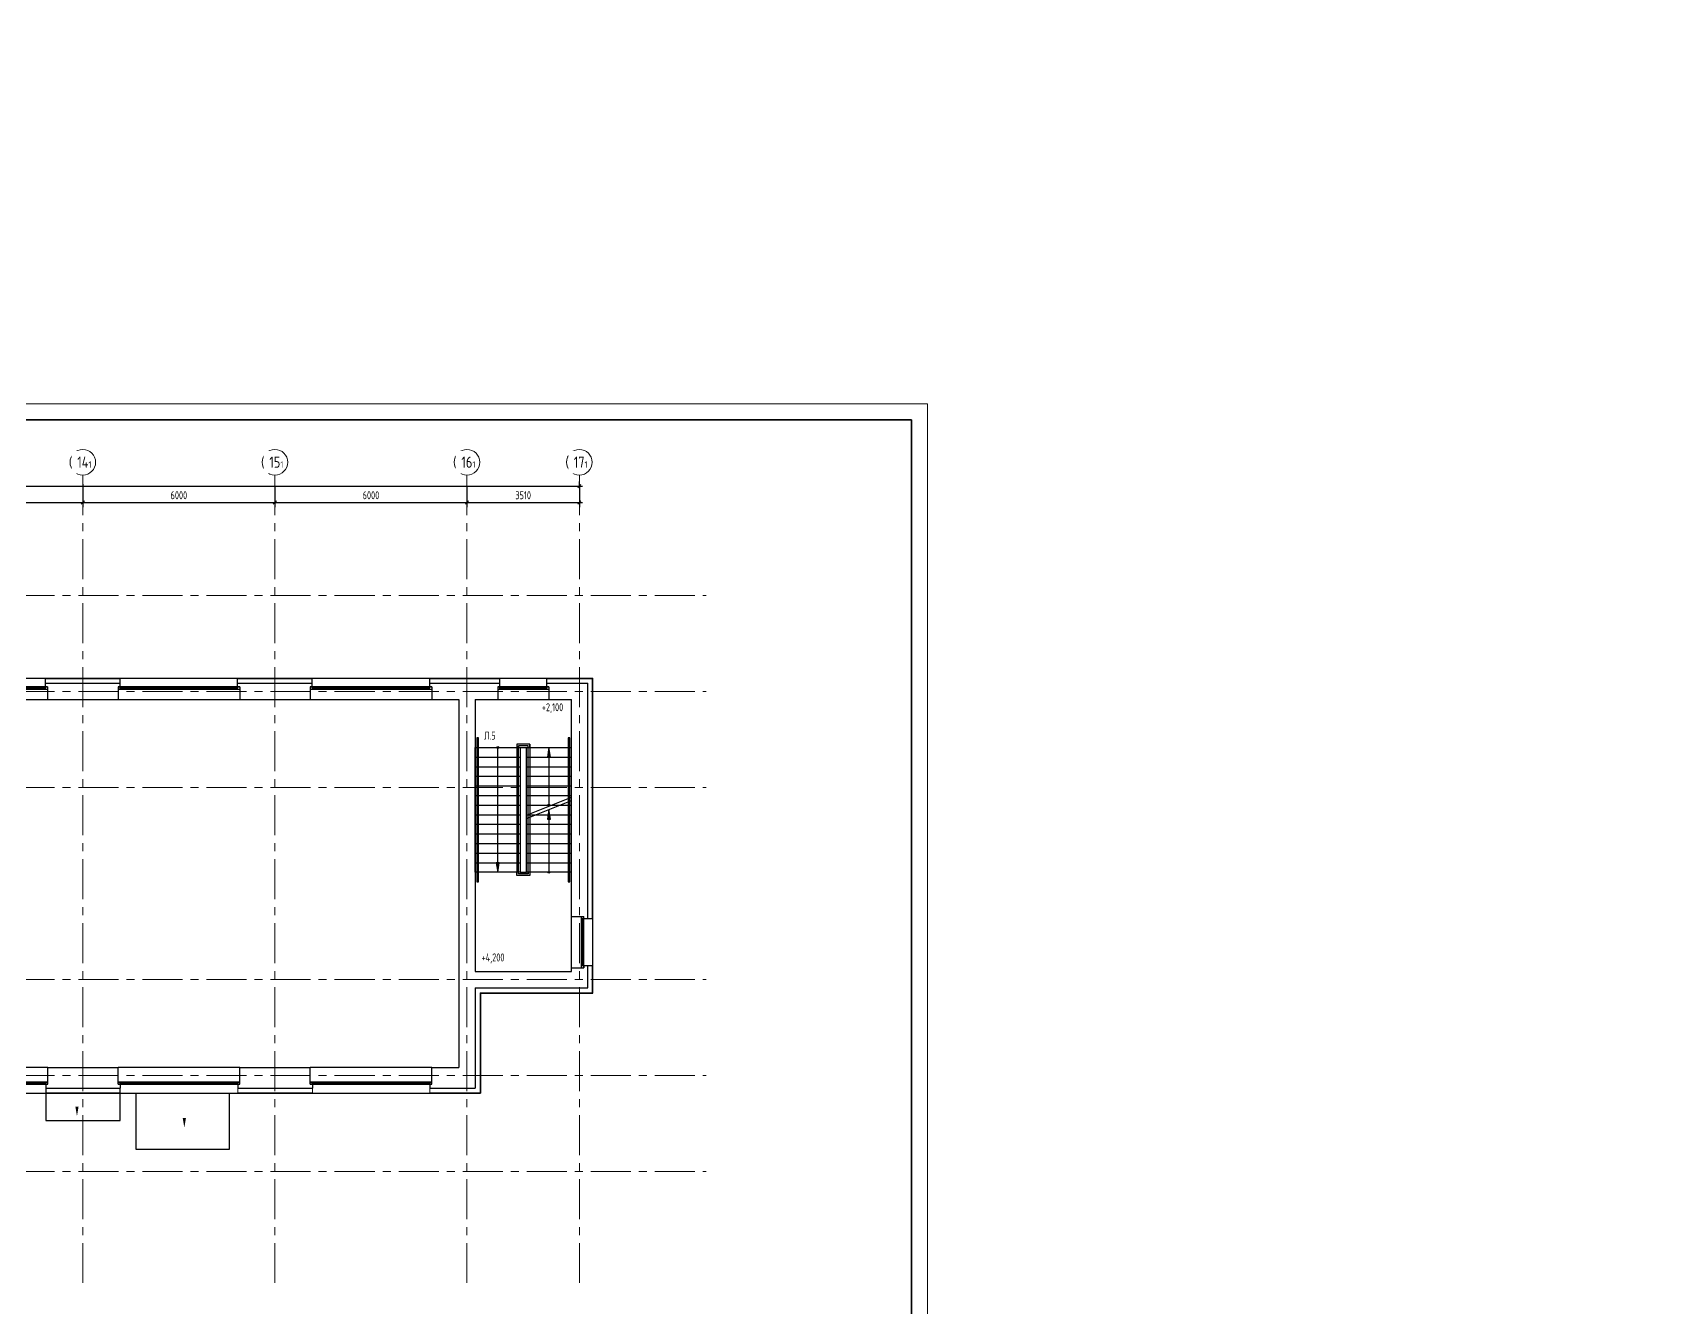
# Model space of a CAD drawing. Header units: millimetres. Extents: x 0 to 8967983, y -224399 to 13801.
# Drawn here: x 89486 to 140125, y -102886 to -63046 of the extents above; entities that cross this region are included whole.
import ezdxf
from ezdxf import colors
from ezdxf.entities.mleader import LeaderData, LeaderLine
from ezdxf.math import Vec2, Vec3

# ---------------------------------------------------------------- set-up
doc = ezdxf.new("R2010")
doc.units = ezdxf.units.MM
doc.header["$LTSCALE"] = 10
doc.linetypes.add('CENTER', pattern=[2, 1.25, -0.25, 0.25, -0.25])
for name, color, linetype, lineweight in [('013', 7, 'Continuous', 13), ('АР_Навесной фасад', 5, 'Continuous', 5), ('АР_Оси', 142, 'Continuous', 9), ('АР_Оси размеры', 142, 'Continuous', 9), ('АР_Сущ Несущая стена', 202, 'Continuous', 30)]:
    doc.layers.add(name, color=color, linetype=linetype, lineweight=lineweight)
doc.layers.add('АР_новое окно', color=160, linetype='Continuous')
doc.layers.add('Архитектура', color=251, linetype='Continuous')
doc.layers.get('0').off()
doc.layers.get('0').freeze()
doc.styles.add('GOST', font='isocpeur.TTF')
doc.styles.add('ISOCPEUR', font='isocpeur.TTF', dxfattribs={"width": 0.7})
doc.styles.add('ГОСТ 2.304', font='isocpeur.TTF', dxfattribs={"width": 0.7})
doc.dimstyles.new('СПДС', dxfattribs={"dimscale": 100, "dimtxt": 2.5, "dimasz": 1, "dimexe": 1.5, "dimexo": 0, "dimgap": 1, "dimtad": 1, "dimdec": 0, "dimrnd": 5, "dimtxsty": 'ГОСТ 2.304', "dimblk": 'OBLIQUE', "dimcen": 2.5, "dimdle": 1, "dimadec": 0, "dimazin": 2, "dimtfac": 0.75, "dimtdec": 0, "dimtmove": 1, "dimatfit": 3, "dimfxl": 1, "dimtolj": 1, "dimarcsym": 1})

# ---------------------------------------------------------------- blocks, each defined once
blk = doc.blocks.new('*U226')
h = blk.add_hatch(color=256)
h.dxf.hatch_style = 1
edge = h.paths.add_edge_path()
edge.add_arc((0, 0), 27.6, 359.64, 719.64)
h = blk.add_hatch(color=256)
h.dxf.hatch_style = 1
h.paths.add_polyline_path([(1660, -44), (1660, 44), (1960, 0)])
blk.add_line((1960, 0), (0, 0))
blk.add_lwpolyline([(1660, 44), (1660, -44), (1960, 0), (1660, 44)])
blk.add_circle((0, 0), 27.6)
blk = doc.blocks.new('*U40')
h = blk.add_hatch(color=256)
h.dxf.hatch_style = 1
edge = h.paths.add_edge_path()
edge.add_arc((0, 0), 27.6, 359.64, 719.64)
h = blk.add_hatch(color=256)
h.dxf.hatch_style = 1
h.paths.add_polyline_path([(3600, -44), (3600, 44), (3900, 0)])
blk.add_line((3900, 0), (0, 0))
blk.add_lwpolyline([(3600, 44), (3600, -44), (3900, 0), (3600, 44)])
blk.add_circle((0, 0), 27.6)
blk = doc.blocks.new('*U110')
at = {"layer": 'АР_новое окно', "lineweight": 20}
for p, q in [((0, 3800), (-70, 3800)), ((0, 0), (-70, 0))]:
    blk.add_line(p, q, dxfattribs=at)
at = {"layer": 'АР_новое окно'}
for p, q in [((-70, 3800), (-70, 0)), ((-70, 0), (-70, 3800)), ((0, 3730), (-70, 3730)), ((-35, 3730), (-35, 70)), ((0, 3800), (0, 0)), ((0, 70), (-70, 70))]:
    blk.add_line(p, q, dxfattribs=at)
blk = doc.blocks.new('*U112')
at = {"layer": 'АР_новое окно', "lineweight": 20}
for p, q in [((0, 1600), (-70, 1600)), ((0, 0), (-70, 0))]:
    blk.add_line(p, q, dxfattribs=at)
at = {"layer": 'АР_новое окно'}
for p, q in [((-70, 1600), (-70, 0)), ((-70, 0), (-70, 1600)), ((0, 1530), (-70, 1530)), ((-35, 1530), (-35, 70)), ((0, 1600), (0, 0)), ((0, 70), (-70, 70))]:
    blk.add_line(p, q, dxfattribs=at)
blk = doc.blocks.new('блок новое окно')
at = {"layer": 'АР_Навесной фасад', "ltscale": 100}
for points in [[(65, -640), (65, -800)], [(3735, -640), (3735, -800)]]:
    blk.add_lwpolyline(points, dxfattribs=at)
at = {"layer": 'АР_новое окно', "ltscale": 100}
for p, q in [((3800, 0), (0, 0)), ((3735, -521), (0, -521))]:
    blk.add_line(p, q, dxfattribs=at)
blk.add_lwpolyline([(65, -800), (3735, -800)], dxfattribs=at)
at = {"layer": 'АР_Сущ Несущая стена', "ltscale": 100}
for p, q in [((0, -521), (0, 0)), ((3800, -521), (3800, 0)), ((65, -521), (0, -521)), ((65, -521), (65, -640)), ((3800, -521), (3735, -521)), ((3735, -521), (3735, -640))]:
    blk.add_line(p, q, dxfattribs=at)
at = {"layer": 'АР_новое окно', "ltscale": 100, "xscale": -1, "rotation": 90}
blk.add_blockref('*U110', (3800, -521), dxfattribs=at)
blk = doc.blocks.new('_Oblique')
at = {"color": 0, "linetype": 'ByBlock', "lineweight": -2}
blk.add_line((-0.5, -0.5), (0.5, 0.5), dxfattribs=at)
blk = doc.blocks.new('*D427')
at = {"layer": 'Defpoints', "color": 0, "ltscale": 100, "transparency": 16777216}
for p in [(85060, -77195), (91060, -77158), (91060, -77731)]:
    blk.add_point(p, dxfattribs=at)
at = {"layer": 'АР_Оси размеры', "color": 0, "lineweight": -2, "ltscale": 100, "transparency": 16777216}
for p, q in [((85060, -77195), (85060, -77881)), ((91060, -77158), (91060, -77881)), ((84960, -77731), (91160, -77731))]:
    blk.add_line(p, q, dxfattribs=at)
at = {"layer": 'АР_Оси размеры', "color": 0, "lineweight": -2, "ltscale": 100, "transparency": 16777216, "xscale": 100, "yscale": 100, "zscale": 100, "rotation": 180}
blk.add_blockref('_Oblique', (85060, -77731), dxfattribs=at)
at = {"layer": 'АР_Оси размеры', "color": 0, "lineweight": -2, "ltscale": 100, "transparency": 16777216, "xscale": 100, "yscale": 100, "zscale": 100}
blk.add_blockref('_Oblique', (91060, -77731), dxfattribs=at)
at = {"layer": 'АР_Оси размеры', "color": 0, "ltscale": 100, "transparency": 16777216, "insert": (88060, -77506), "char_height": 250, "attachment_point": 5, "style": 'ГОСТ 2.304'}
blk.add_mtext('\\A1;6000', dxfattribs=at)
blk = doc.blocks.new('*D428')
at = {"layer": 'Defpoints', "color": 0, "ltscale": 100, "transparency": 16777216}
for p in [(91060, -77158), (97060, -77229), (97060, -77731)]:
    blk.add_point(p, dxfattribs=at)
at = {"layer": 'АР_Оси размеры', "color": 0, "lineweight": -2, "ltscale": 100, "transparency": 16777216}
for p, q in [((91060, -77158), (91060, -77881)), ((97060, -77229), (97060, -77881)), ((90960, -77731), (97160, -77731))]:
    blk.add_line(p, q, dxfattribs=at)
at = {"layer": 'АР_Оси размеры', "color": 0, "lineweight": -2, "ltscale": 100, "transparency": 16777216, "xscale": 100, "yscale": 100, "zscale": 100, "rotation": 180}
blk.add_blockref('_Oblique', (91060, -77731), dxfattribs=at)
at = {"layer": 'АР_Оси размеры', "color": 0, "lineweight": -2, "ltscale": 100, "transparency": 16777216, "xscale": 100, "yscale": 100, "zscale": 100}
blk.add_blockref('_Oblique', (97060, -77731), dxfattribs=at)
at = {"layer": 'АР_Оси размеры', "color": 0, "ltscale": 100, "transparency": 16777216, "insert": (94060, -77506), "char_height": 250, "attachment_point": 5, "style": 'ГОСТ 2.304'}
blk.add_mtext('\\A1;6000', dxfattribs=at)
blk = doc.blocks.new('*D429')
at = {"layer": 'Defpoints', "color": 0, "ltscale": 100, "transparency": 16777216}
for p in [(97060, -77229), (103060, -77230), (103060, -77731)]:
    blk.add_point(p, dxfattribs=at)
at = {"layer": 'АР_Оси размеры', "color": 0, "lineweight": -2, "ltscale": 100, "transparency": 16777216}
for p, q in [((97060, -77229), (97060, -77881)), ((103060, -77230), (103060, -77881)), ((96960, -77731), (103160, -77731))]:
    blk.add_line(p, q, dxfattribs=at)
at = {"layer": 'АР_Оси размеры', "color": 0, "lineweight": -2, "ltscale": 100, "transparency": 16777216, "xscale": 100, "yscale": 100, "zscale": 100, "rotation": 180}
blk.add_blockref('_Oblique', (97060, -77731), dxfattribs=at)
at = {"layer": 'АР_Оси размеры', "color": 0, "lineweight": -2, "ltscale": 100, "transparency": 16777216, "xscale": 100, "yscale": 100, "zscale": 100}
blk.add_blockref('_Oblique', (103060, -77731), dxfattribs=at)
at = {"layer": 'АР_Оси размеры', "color": 0, "ltscale": 100, "transparency": 16777216, "insert": (100060, -77506), "char_height": 250, "attachment_point": 5, "style": 'ГОСТ 2.304'}
blk.add_mtext('\\A1;6000', dxfattribs=at)
blk = doc.blocks.new('*D430')
at = {"layer": 'Defpoints', "color": 0, "ltscale": 100, "transparency": 16777216}
for p in [(103060, -77230), (106570, -77193), (106570, -77731)]:
    blk.add_point(p, dxfattribs=at)
at = {"layer": 'АР_Оси размеры', "color": 0, "lineweight": -2, "ltscale": 100, "transparency": 16777216}
for p, q in [((103060, -77230), (103060, -77881)), ((106570, -77193), (106570, -77881)), ((102960, -77731), (106670, -77731))]:
    blk.add_line(p, q, dxfattribs=at)
at = {"layer": 'АР_Оси размеры', "color": 0, "lineweight": -2, "ltscale": 100, "transparency": 16777216, "xscale": 100, "yscale": 100, "zscale": 100, "rotation": 180}
blk.add_blockref('_Oblique', (103060, -77731), dxfattribs=at)
at = {"layer": 'АР_Оси размеры', "color": 0, "lineweight": -2, "ltscale": 100, "transparency": 16777216, "xscale": 100, "yscale": 100, "zscale": 100}
blk.add_blockref('_Oblique', (106570, -77731), dxfattribs=at)
at = {"layer": 'АР_Оси размеры', "color": 0, "ltscale": 100, "transparency": 16777216, "insert": (104815, -77506), "char_height": 250, "attachment_point": 5, "style": 'ГОСТ 2.304'}
blk.add_mtext('\\A1;3510', dxfattribs=at)
blk = doc.blocks.new('*D431')
at = {"layer": 'Defpoints', "color": 0, "ltscale": 100, "transparency": 16777216}
for p in [(43060, -77225), (106570, -77225), (106570, -77225)]:
    blk.add_point(p, dxfattribs=at)
at = {"layer": 'АР_Оси размеры', "color": 0, "lineweight": -2, "ltscale": 100, "transparency": 16777216}
for p, q in [((42960, -77225), (106670, -77225)), ((43060, -77225), (43060, -77075)), ((106570, -77225), (106570, -77075))]:
    blk.add_line(p, q, dxfattribs=at)
at = {"layer": 'АР_Оси размеры', "color": 0, "lineweight": -2, "ltscale": 100, "transparency": 16777216, "xscale": 100, "yscale": 100, "zscale": 100, "rotation": 180}
blk.add_blockref('_Oblique', (43060, -77225), dxfattribs=at)
at = {"layer": 'АР_Оси размеры', "color": 0, "lineweight": -2, "ltscale": 100, "transparency": 16777216, "xscale": 100, "yscale": 100, "zscale": 100}
blk.add_blockref('_Oblique', (106570, -77225), dxfattribs=at)
at = {"layer": 'АР_Оси размеры', "color": 0, "ltscale": 100, "transparency": 16777216, "insert": (74815, -77000), "char_height": 250, "attachment_point": 5, "style": 'ГОСТ 2.304'}
blk.add_mtext('\\A1;63510', dxfattribs=at)
blk = doc.blocks.new('_DOTSMALL')
at = {"color": 0, "linetype": 'ByBlock', "const_width": 0.5}
blk.add_lwpolyline([(-0.0625, 0, 1), (0.0625, 0, 1)], format="xyb", close=True, dxfattribs=at)
blk = doc.blocks.new('*U235')
h = blk.add_hatch(color=256)
h.dxf.hatch_style = 1
edge = h.paths.add_edge_path()
edge.add_arc((0, 0), 27.6, 359.64, 719.64)
h = blk.add_hatch(color=256)
h.dxf.hatch_style = 1
h.paths.add_polyline_path([(1500, -44), (1500, 44), (1800, 0)])
blk.add_line((1800, 0), (0, 0))
blk.add_lwpolyline([(1500, 44), (1500, -44), (1800, 0), (1500, 44)])
blk.add_circle((0, 0), 27.6)
blk = doc.blocks.new('*U534')
at = {"color": 44, "lineweight": 20, "ltscale": 10}
for p, q in [((841, 594), (0, 594)), ((841, 0), (841, 594))]:
    blk.add_line(p, q, dxfattribs=at)
at = {"color": 137, "lineweight": 35, "ltscale": 10}
for p, q in [((836, 589), (20, 589)), ((836, 5), (836, 589))]:
    blk.add_line(p, q, dxfattribs=at)
at = {"color": 44, "lineweight": 13, "style": 'GOST', "oblique": 10, "width": 0.8}
for tag in ['ФОРМАТВЕРТ', 'ФОРМАТГОРИЗ']:
    blk.add_attdef(tag, (789.98, 1.6), '', height=2, dxfattribs=at)

msp = doc.modelspace()

# ---------------------------------------------------------------- linework, layer by layer
at = {"layer": 'АР_Оси', "linetype": 'CENTER', "ltscale": 100}
for p, q in [((91059.9, -76875.4), (91059.9, -102117.6)), ((97059.9, -76875.4), (97059.9, -102117.6)), ((103059.9, -76875.4), (103059.9, -102117.6)), ((106569.9, -76875.4), (106569.9, -102117.6)), ((36926.2, -80637.9), (110528.7, -80637.9)), ((36926.2, -83637.9), (110528.7, -83637.9)), ((36926.2, -86637.9), (110528.7, -86637.9)), ((36926.2, -86637.9), (110528.7, -86637.9)), ((36926.2, -92637.9), (110528.7, -92637.9)), ((36926.2, -95637.9), (110528.7, -95637.9)), ((36926.2, -98637.9), (110528.7, -98637.9))]:
    msp.add_line(p, q, dxfattribs=at)
at = {"layer": 'АР_Оси', "ltscale": 0.5}
for centre in [(91059.9, -76475.4), (97059.9, -76475.4), (103059.9, -76475.4), (106569.9, -76475.4)]:
    msp.add_circle(centre, 400, dxfattribs=at)
at = {"layer": 'Архитектура', "lineweight": 25, "transparency": 33554684}
for p, q in [((86224.9, -83496.8), (89959.9, -83496.8)), ((89894.9, -83217.9), (92224.9, -83217.9)), ((89894.9, -83227.9), (92224.9, -83227.9)), ((89894.9, -83377.9), (92224.9, -83377.9)), ((89894.9, -83496.8), (89894.9, -83377.9)), ((89894.9, -83496.8), (89959.9, -83496.8)), ((89959.9, -83496.8), (89959.9, -83887.9)), ((92159.9, -83496.8), (92159.9, -83887.9)), ((92159.9, -83496.8), (92224.9, -83496.8)), ((92224.9, -83496.8), (92224.9, -83377.9)), ((92224.9, -83496.8), (95959.9, -83496.8)), ((95894.9, -83217.9), (98224.9, -83217.9)), ((95894.9, -83227.9), (98224.9, -83227.9)), ((95894.9, -83377.9), (98224.9, -83377.9)), ((95894.9, -83496.8), (95894.9, -83377.9)), ((95894.9, -83496.8), (95959.9, -83496.8)), ((95959.9, -83496.8), (95959.9, -83887.9)), ((98159.9, -83496.8), (98159.9, -83887.9)), ((98159.9, -83496.8), (98224.9, -83496.8)), ((98224.9, -83496.8), (98224.9, -83377.9)), ((98224.9, -83496.8), (101894.9, -83496.8)), ((101894.9, -83217.9), (106989.9, -83217.9)), ((101894.9, -83227.9), (104084.9, -83227.9)), ((101894.9, -83377.9), (104084.9, -83377.9)), ((101894.9, -83496.8), (101894.9, -83377.9)), ((101894.9, -83496.8), (101959.9, -83496.8)), ((101959.9, -83496.8), (101959.9, -83887.9)), ((104019.9, -83496.8), (104019.9, -83887.9)), ((104084.9, -83496.8), (104019.9, -83496.8)), ((104084.9, -83496.8), (104084.9, -83377.9)), ((105554.9, -83227.9), (106979.9, -83227.9)), ((105554.9, -83377.9), (106829.9, -83377.9)), ((105554.9, -83496.8), (105554.9, -83377.9)), ((105619.9, -83496.8), (105554.9, -83496.8)), ((105619.9, -83496.8), (105619.9, -83887.9)), ((106829.9, -90732.9), (106829.9, -83377.9)), ((106979.9, -90732.9), (106979.9, -83227.9)), ((106989.9, -90732.9), (106989.9, -83217.9)), ((86159.9, -83887.9), (89959.9, -83887.9)), ((89959.9, -83887.9), (92159.9, -83887.9)), ((92159.9, -83887.9), (95959.9, -83887.9)), ((95959.9, -83887.9), (98159.9, -83887.9)), ((98159.9, -83887.9), (101959.9, -83887.9)), ((101959.9, -83887.9), (102809.9, -83887.9)), ((102809.9, -83887.9), (102809.9, -95387.9)), ((103319.9, -83887.9), (104019.9, -83887.9)), ((103319.9, -83887.9), (103319.9, -92387.9)), ((104019.9, -83887.9), (105619.9, -83887.9)), ((105619.9, -83887.9), (106319.9, -83887.9)), ((106319.9, -90667.9), (106319.9, -83887.9)), ((103319.9, -85387.2), (106317, -85387.2)), ((103319.9, -85687.2), (104719.9, -85687.2)), ((103319.9, -85987.2), (104719.9, -85987.2)), ((104919.9, -85687.2), (106319.9, -85687.2)), ((104919.9, -85987.2), (106319.9, -85987.2)), ((103319.9, -86287.2), (104719.9, -86287.2)), ((103319.9, -86587.2), (104719.9, -86587.2)), ((104919.9, -86287.2), (106319.9, -86287.2)), ((104919.9, -86587.2), (106319.9, -86587.2)), ((103319.9, -86887.2), (104719.9, -86887.2)), ((104919.9, -86887.2), (106319.9, -86887.2)), ((104919.9, -87497.4), (106319.9, -86937.4)), ((104919.9, -87607.2), (106319.9, -87047.2)), ((103319.9, -87187.2), (104719.9, -87187.2)), ((103319.9, -87487.2), (104719.9, -87487.2)), ((104919.9, -87187.2), (106319.9, -87187.2)), ((104919.9, -87487.2), (106319.9, -87487.2)), ((103319.9, -87787.2), (104719.9, -87787.2)), ((103319.9, -88087.2), (104719.9, -88087.2)), ((104919.9, -87787.2), (106319.9, -87787.2)), ((104919.9, -88087.2), (106319.9, -88087.2)), ((103319.9, -88387.2), (104719.9, -88387.2)), ((104919.9, -88387.2), (106319.9, -88387.2)), ((103319.9, -88687.2), (104719.9, -88687.2)), ((103319.9, -88987.2), (104719.9, -88987.2)), ((104919.9, -88687.2), (106319.9, -88687.2)), ((104919.9, -88987.2), (106319.9, -88987.2)), ((104719.9, -89287.2), (104917, -89287.2)), ((106319.9, -90667.9), (106711, -90667.9)), ((106319.9, -92267.9), (106319.9, -90667.9)), ((106711, -90732.9), (106829.9, -90732.9)), ((106711, -92267.9), (106711, -90732.9)), ((103319.9, -92387.9), (106319.9, -92387.9)), ((106319.9, -92387.9), (106319.9, -92267.9)), ((106319.9, -92267.9), (106711, -92267.9)), ((106711, -92202.9), (106829.9, -92202.9)), ((106829.9, -92897.9), (106829.9, -92202.9)), ((106979.9, -93047.9), (106979.9, -92202.9)), ((106989.9, -93057.9), (106989.9, -92202.9)), ((103319.9, -92897.9), (106829.9, -92897.9)), ((103319.9, -92897.9), (103319.9, -96027.9)), ((103469.9, -93047.9), (106979.9, -93047.9)), ((103469.9, -93047.9), (103469.9, -96177.9)), ((103479.9, -93057.9), (106989.9, -93057.9)), ((103479.9, -93057.9), (103479.9, -96187.9)), ((89964.9, -95387.9), (92164.9, -95387.9)), ((95964.9, -95387.9), (98164.9, -95387.9)), ((101964.9, -95387.9), (102809.9, -95387.9)), ((89899.9, -96027.9), (92229.9, -96027.9)), ((89899.9, -96177.9), (92229.9, -96177.9)), ((89899.9, -96187.9), (92229.9, -96187.9)), ((95899.9, -96027.9), (98229.9, -96027.9)), ((95899.9, -96177.9), (98229.9, -96177.9)), ((95899.9, -96187.9), (98229.9, -96187.9)), ((101899.9, -96027.9), (103319.9, -96027.9)), ((101899.9, -96177.9), (103469.9, -96177.9)), ((101899.9, -96187.9), (103479.9, -96187.9))]:
    msp.add_line(p, q, dxfattribs=at)
for points in [[(86224.9, -83217.9), (89894.9, -83217.9)], [(89894.9, -83377.9), (89894.9, -83217.9)], [(92224.9, -83377.9), (92224.9, -83217.9)], [(92224.9, -83217.9), (95894.9, -83217.9)], [(95894.9, -83377.9), (95894.9, -83217.9)], [(98224.9, -83377.9), (98224.9, -83217.9)], [(98224.9, -83217.9), (101894.9, -83217.9)], [(101894.9, -83377.9), (101894.9, -83217.9)], [(104084.9, -83377.9), (104084.9, -83217.9)], [(105554.9, -83377.9), (105554.9, -83217.9)], [(104618.1, -85286.9), (104618.1, -89282.8)], [(105019.9, -85387.2), (105019.9, -85286.9), (104618.1, -85286.9), (104618.1, -85391.6)], [(104668.1, -89282.8), (104668.1, -85336.9)], [(104969.9, -85387.2), (104969.9, -85336.9), (104668.1, -85336.9), (104668.1, -85391.6)], [(104969.9, -89337.5), (104969.9, -85336.9)], [(105019.9, -85286.9), (105019.9, -89387.5)], [(105019.9, -89287.2), (105019.9, -89387.5), (104618.1, -89387), (104618.1, -89282.3)], [(104969.9, -89287.2), (104969.9, -89337.5), (104668.1, -89337.5), (104668.1, -89282.8)], [(106711, -90732.9), (106711, -90667.9)], [(106829.9, -90732.9), (106989.9, -90732.9)], [(106989.9, -92202.9), (106989.9, -90732.9)], [(106711, -92202.9), (106711, -92267.9)], [(106829.9, -92202.9), (106989.9, -92202.9)], [(89899.9, -96027.9), (89899.9, -97036.3), (92229.9, -97036.3), (92229.9, -96027.9)], [(92710.7, -96187.9), (92710.7, -97937.9), (95644.6, -97937.9), (95644.6, -96187.9)]]:
    msp.add_lwpolyline(points, dxfattribs=at)
for points in [[(103319.9, -85387.2), (104719.9, -85387.2), (104719.9, -89287.2), (103319.9, -89287.2)], [(103369.8, -89586.3), (103419.8, -89586.3), (103419.8, -85087.2), (103369.8, -85087.2)], [(104917, -85387.2), (106317, -85387.2), (106317, -89287.2), (104917, -89287.2)], [(106221.2, -89586.3), (106271.2, -89586.3), (106271.2, -85087.2), (106221.2, -85087.2)]]:
    msp.add_lwpolyline(points, close=True, dxfattribs=at)
for points in [[(90877.1, -96275.5, 0, 0, 0), (90877.1, -96904.5, 0, 100, 0), (90877.1, -96604.5, 100, 100, 0)], [(94230.2, -96634.5, 0, 0, 0), (94230.2, -97263.5, 0, 100, 0), (94230.2, -96963.5, 100, 100, 0)]]:
    msp.add_lwpolyline(points, format="xyseb", dxfattribs=at)

# ---------------------------------------------------------------- block references
at = {"layer": 'Архитектура', "lineweight": 25, "transparency": 33554684, "xscale": -1}
for name, p, rotation in [('*U110', (89959.9, -83566.8), 90), ('*U110', (95959.9, -83566.8), 90), ('*U110', (101959.9, -83566.8), 90), ('*U112', (105619.9, -83566.8), 90), ('*U112', (106711, -90667.9), 180)]:
    msp.add_blockref(name, p, dxfattribs=dict(at, rotation=rotation))
at = {"layer": 'Архитектура', "lineweight": 25, "transparency": 33554684}
for name, p, rotation in [('*U40', (104019.9, -85387.2), 269.9999999999999), ('*U235', (105619.9, -87187.2), 89.99999999999993), ('*U226', (105619.9, -89287.2), 89.99999999999993)]:
    msp.add_blockref(name, p, dxfattribs=dict(at, rotation=rotation))
for p in [(86164.9, -95387.9), (92164.9, -95387.9), (98164.9, -95387.9)]:
    msp.add_blockref('блок новое окно', p, dxfattribs=at)

# ---------------------------------------------------------------- dimensions: what is measured, and where the dimension line sits
at = {"layer": 'АР_Оси размеры', "ltscale": 100}
for base, p1, p2, picture, middle in [((91059.9, -77730.8), (85059.9, -77195.1), (91059.9, -77158.1), '*D427', (88059.9, -77505.8)), ((97059.9, -77730.8), (91059.9, -77158.1), (97059.9, -77228.8), '*D428', (94059.9, -77505.8)), ((103059.9, -77730.8), (97059.9, -77228.8), (103059.9, -77229.6), '*D429', (100059.9, -77505.8)), ((106569.9, -77730.8), (103059.9, -77229.6), (106569.9, -77192.6), '*D430', (104814.9, -77505.8))]:
    dim = msp.add_linear_dim(base=base, p1=p1, p2=p2, dimstyle='СПДС', dxfattribs=at)
    dim.commit()
    dim.dimension.update_dxf_attribs({"geometry": picture, "text_midpoint": middle})

# ---------------------------------------------------------------- next in the draw order: texts
at = {"layer": 'АР_Оси', "ltscale": 0.5, "insert": (90885.8, -76297.6), "char_height": 350, "width": 123.867, "attachment_point": 1, "line_spacing_factor": 1.149209, "style": 'ГОСТ 2.304', "bg_fill": 2}
msp.add_mtext('{\\W0.8;14\\H0.57143x;1}', dxfattribs=at)
at = {"layer": 'АР_Оси', "char_height": 350, "width": 123.867, "attachment_point": 1, "line_spacing_factor": 1.149209, "style": 'ГОСТ 2.304', "bg_fill": 2}
for s, insert in [('{\\W0.8;15\\H0.57143x;1}', (96885.8, -76297.6)), ('{\\W0.8;16\\H0.57143x;1}', (102885.8, -76297.6)), ('{\\W0.8;17\\H0.57143x;1}', (106395.8, -76297.6))]:
    msp.add_mtext(s, dxfattribs=dict(at, insert=insert))

# ---------------------------------------------------------------- next in the draw order: block references
at = {"layer": '013', "xscale": 100, "yscale": 100, "zscale": 100}
msp.add_blockref('*U534', (33339.7, -134048.1), dxfattribs=at)

# ---------------------------------------------------------------- next in the draw order: dimensions: what is measured, and where the dimension line sits
at = {"layer": 'АР_Оси размеры', "ltscale": 100}
dim = msp.add_linear_dim(base=(106569.9, -77225.4), p1=(43059.9, -77225.4), p2=(106569.9, -77225.4), dimstyle='СПДС', dxfattribs=at)
dim.commit()
dim.dimension.update_dxf_attribs({"geometry": '*D431', "text_midpoint": (74814.9, -77000.4)})

# ---------------------------------------------------------------- next in the draw order: leaders
at = {"layer": 'Архитектура', "lineweight": 25, "transparency": 33554684}
ml = msp.add_multileader_mtext('Standard', dxfattribs=at)
ml.set_content('0,000', color=256, style='ISOCPEUR')
ml.set_leader_properties(color=256, linetype='Continuous', lineweight=-1)
ml.set_arrow_properties(name='DOTSMALL')
ml.build(insert=Vec2(0, 0))
ml.multileader.update_dxf_attribs({"has_text_frame": 1, "text_left_attachment_type": 4, "text_right_attachment_type": 4, "dogleg_length": 100, "arrow_head_size": 180})
ctx = ml.context
ctx.base_point, ctx.char_height, ctx.arrow_head_size, ctx.landing_gap_size, ctx.plane_origin = Vec3(109227.8, -179824.1, 0), 250, 180, 50, Vec3(109146.4, -181025, 0)
ctx.left_attachment, ctx.right_attachment = 4, 4
notes = []
notes.append((ctx, [(0, (0, 0, 0), (0, 0), (1, 0), 1, [])]))
ctx.mtext.insert, ctx.mtext.width, ctx.mtext.line_spacing_style, ctx.mtext.flow_direction = Vec3(109277.8, -179424.1, 0), 852.697, 2, 5
ml = msp.add_multileader_mtext('Standard', dxfattribs=at)
ml.set_content('0,000', color=256, style='ISOCPEUR')
ml.set_leader_properties(color=256, linetype='Continuous', lineweight=-1)
ml.set_arrow_properties(name='DOTSMALL')
ml.build(insert=Vec2(0, 0))
ml.multileader.update_dxf_attribs({"has_text_frame": 1, "text_left_attachment_type": 4, "text_right_attachment_type": 4, "dogleg_length": 100, "arrow_head_size": 180})
ctx = ml.context
ctx.base_point, ctx.char_height, ctx.arrow_head_size, ctx.landing_gap_size, ctx.plane_origin = Vec3(93570.6, -179043.5, 0), 250, 180, 50, Vec3(91409.4, -179568.1, 0)
ctx.left_attachment, ctx.right_attachment = 4, 4
notes.append((ctx, [(0, (0, 0, 0), (0, 0), (1, 0), 1, [])]))
ctx.mtext.insert, ctx.mtext.width, ctx.mtext.line_spacing_style, ctx.mtext.flow_direction = Vec3(93620.6, -178643.5, 0), 852.697, 2, 5
ml = msp.add_multileader_mtext('Standard', dxfattribs=at)
ml.set_content('-2,650', color=256, style='ISOCPEUR')
ml.set_leader_properties(color=256, linetype='Continuous', lineweight=-1)
ml.set_arrow_properties(name='DOTSMALL')
ml.build(insert=Vec2(0, 0))
ml.multileader.update_dxf_attribs({"has_text_frame": 1, "text_left_attachment_type": 4, "text_right_attachment_type": 4, "dogleg_length": 100, "arrow_head_size": 180})
ctx = ml.context
ctx.base_point, ctx.char_height, ctx.arrow_head_size, ctx.landing_gap_size, ctx.plane_origin = Vec3(97964.9, -185922.1), 250, 180, 50, Vec3(95803.7, -186513.4)
ctx.left_attachment, ctx.right_attachment = 4, 4
notes.append((ctx, [(0, (0, 0, 0), (0, 0), (1, 0), 1, [])]))
ctx.mtext.insert, ctx.mtext.width, ctx.mtext.line_spacing_style, ctx.mtext.flow_direction = Vec3(98014.9, -185588.8), 852.697, 2, 5
ml = msp.add_multileader_mtext('Standard', dxfattribs=at)
ml.set_content('{\\W0.8;-2,250}', color=256, style='ISOCPEUR')
ml.set_leader_properties(color=256, linetype='Continuous', lineweight=-1)
ml.set_arrow_properties(name='DOTSMALL')
ml.build(insert=Vec2(0, 0))
ml.multileader.update_dxf_attribs({"has_text_frame": 1, "text_left_attachment_type": 4, "text_right_attachment_type": 4, "dogleg_length": 100, "arrow_head_size": 180})
ctx = ml.context
ctx.base_point, ctx.char_height, ctx.arrow_head_size, ctx.landing_gap_size, ctx.plane_origin = Vec3(103807.3, -171634.5), 250, 180, 50, Vec3(103725.9, -172912.6)
ctx.left_attachment, ctx.right_attachment = 4, 4
notes.append((ctx, [(0, (0, 0, 0), (0, 0), (1, 0), 1, [])]))
ctx.mtext.insert, ctx.mtext.width, ctx.mtext.defined_height, ctx.mtext.line_spacing_style, ctx.mtext.flow_direction = Vec3(103857.3, -171301.1), 769.989, 343.9, 2, 5
ml = msp.add_multileader_mtext('Standard', dxfattribs=at)
ml.set_content('%%P0,000', color=256, style='ISOCPEUR')
ml.set_leader_properties(color=256, linetype='Continuous', lineweight=-1)
ml.set_arrow_properties(name='DOTSMALL')
ml.build(insert=Vec2(0, 0))
ml.multileader.update_dxf_attribs({"has_text_frame": 1, "text_left_attachment_type": 4, "text_right_attachment_type": 4, "dogleg_length": 100, "arrow_head_size": 180})
ctx = ml.context
ctx.base_point, ctx.char_height, ctx.arrow_head_size, ctx.landing_gap_size, ctx.plane_origin = Vec3(112176.9, -179831.6), 250, 180, 50, Vec3(109105.9, -181421.1)
ctx.left_attachment, ctx.right_attachment = 4, 4
notes.append((ctx, [(0, (0, 0, 0), (0, 0), (1, 0), 1, [])]))
ctx.mtext.insert, ctx.mtext.width, ctx.mtext.line_spacing_style, ctx.mtext.flow_direction = Vec3(112226.9, -179498.3), 852.697, 2, 5
ml = msp.add_multileader_mtext('Standard', dxfattribs=at)
ml.set_content('+2,100', color=256, style='ISOCPEUR')
ml.set_leader_properties(color=256, linetype='Continuous', lineweight=-1)
ml.set_arrow_properties(name='DOTSMALL')
ml.build(insert=Vec2(0, 0))
ml.multileader.update_dxf_attribs({"has_text_frame": 1, "text_left_attachment_type": 4, "text_right_attachment_type": 4, "dogleg_length": 100, "arrow_head_size": 180})
ctx = ml.context
ctx.base_point, ctx.char_height, ctx.arrow_head_size, ctx.landing_gap_size, ctx.plane_origin = Vec3(108644.7, -173339.4, 0), 250, 180, 50, Vec3(108563.3, -174607, 0)
ctx.left_attachment, ctx.right_attachment = 4, 4
notes.append((ctx, [(0, (0, 0, 0), (0, 0), (1, 0), 1, [])]))
ctx.mtext.insert, ctx.mtext.width, ctx.mtext.line_spacing_style, ctx.mtext.flow_direction = Vec3(108694.7, -173006.1, 0), 852.697, 2, 5
ml = msp.add_multileader_mtext('Standard', dxfattribs=at)
ml.set_content('+4,200', color=256, style='ISOCPEUR')
ml.set_leader_properties(color=256, linetype='Continuous', lineweight=-1)
ml.set_arrow_properties(name='DOTSMALL')
ml.build(insert=Vec2(0, 0))
ml.multileader.update_dxf_attribs({"has_text_frame": 1, "text_left_attachment_type": 4, "text_right_attachment_type": 4, "dogleg_length": 100, "arrow_head_size": 180})
ctx = ml.context
ctx.base_point, ctx.char_height, ctx.arrow_head_size, ctx.landing_gap_size, ctx.plane_origin = Vec3(103467.1, -92154.6), 250, 180, 50, Vec3(104448.8, -92272.9)
ctx.left_attachment, ctx.right_attachment = 4, 4
notes.append((ctx, [(0, (0, 0, 0), (0, 0), (1, 0), 1, [])]))
ctx.mtext.insert, ctx.mtext.width, ctx.mtext.line_spacing_style, ctx.mtext.flow_direction = Vec3(103517.1, -91821.2), 852.697, 2, 5
ml = msp.add_multileader_mtext('Standard', dxfattribs=at)
ml.set_content('+2,100', color=256, style='ISOCPEUR')
ml.set_leader_properties(color=256, linetype='Continuous', lineweight=-1)
ml.set_arrow_properties(name='DOTSMALL')
ml.build(insert=Vec2(0, 0))
ml.multileader.update_dxf_attribs({"has_text_frame": 1, "text_left_attachment_type": 4, "text_right_attachment_type": 4, "dogleg_length": 100, "arrow_head_size": 180})
ctx = ml.context
ctx.base_point, ctx.char_height, ctx.arrow_head_size, ctx.landing_gap_size, ctx.plane_origin = Vec3(105349.3, -84337.8), 250, 180, 50, Vec3(99589.7, -90123.1)
ctx.left_attachment, ctx.right_attachment = 4, 4
notes.append((ctx, [(0, (0, 0, 0), (0, 0), (1, 0), 1, [])]))
ctx.mtext.insert, ctx.mtext.width, ctx.mtext.line_spacing_style, ctx.mtext.flow_direction = Vec3(105399.3, -84004.4), 852.697, 2, 5
ml = msp.add_multileader_mtext('Standard', dxfattribs=at)
ml.set_content('Л.5', color=256, style='ISOCPEUR')
ml.set_leader_properties(color=256, linetype='Continuous', lineweight=-1)
ml.set_arrow_properties(name='DOTSMALL')
ml.build(insert=Vec2(0, 0))
ml.multileader.update_dxf_attribs({"has_text_frame": 1, "text_left_attachment_type": 4, "text_right_attachment_type": 4, "dogleg_length": 100, "arrow_head_size": 180})
ctx = ml.context
ctx.base_point, ctx.char_height, ctx.arrow_head_size, ctx.landing_gap_size, ctx.plane_origin = Vec3(108596.3, -175873.7), 250, 180, 50, Vec3(133832.2, -187496.8)
ctx.left_attachment, ctx.right_attachment = 4, 4
notes.append((ctx, [(0, (0, 0, 0), (0, 0), (1, 0), 1, [])]))
ctx.mtext.insert, ctx.mtext.width, ctx.mtext.line_spacing_style, ctx.mtext.flow_direction = Vec3(108646.3, -175540.3), 852.697, 2, 5
ml = msp.add_multileader_mtext('Standard', dxfattribs=at)
ml.set_content('Л.5', color=256, style='ISOCPEUR')
ml.set_leader_properties(color=256, linetype='Continuous', lineweight=-1)
ml.set_arrow_properties(name='DOTSMALL')
ml.build(insert=Vec2(0, 0))
ml.multileader.update_dxf_attribs({"has_text_frame": 1, "text_left_attachment_type": 4, "text_right_attachment_type": 4, "dogleg_length": 100, "arrow_head_size": 180})
ctx = ml.context
ctx.base_point, ctx.char_height, ctx.arrow_head_size, ctx.landing_gap_size, ctx.plane_origin = Vec3(103544.2, -85224.4), 250, 180, 50, Vec3(129298.7, -98953.8)
ctx.left_attachment, ctx.right_attachment = 4, 4
notes.append((ctx, [(0, (0, 0, 0), (0, 0), (1, 0), 1, [])]))
ctx.mtext.insert, ctx.mtext.width, ctx.mtext.line_spacing_style, ctx.mtext.flow_direction = Vec3(103594.2, -84891.1), 852.697, 2, 5
for ctx, leaders in notes:
    for number, flags, end, landing, length, lines in leaders:
        leader = LeaderData()
        leader.index, (leader.has_last_leader_line, leader.has_dogleg_vector, leader.attachment_direction) = number, flags
        leader.last_leader_point, leader.dogleg_vector, leader.dogleg_length = Vec3(end), Vec3(landing), length
        for number, points, colour, breaks in lines:
            line = LeaderLine()
            line.index, line.vertices, line.color, line.breaks = number, Vec3.list(points), colors.encode_raw_color(colour), breaks
            leader.lines.append(line)
        ctx.leaders.append(leader)

doc.saveas('drawing.dxf')
